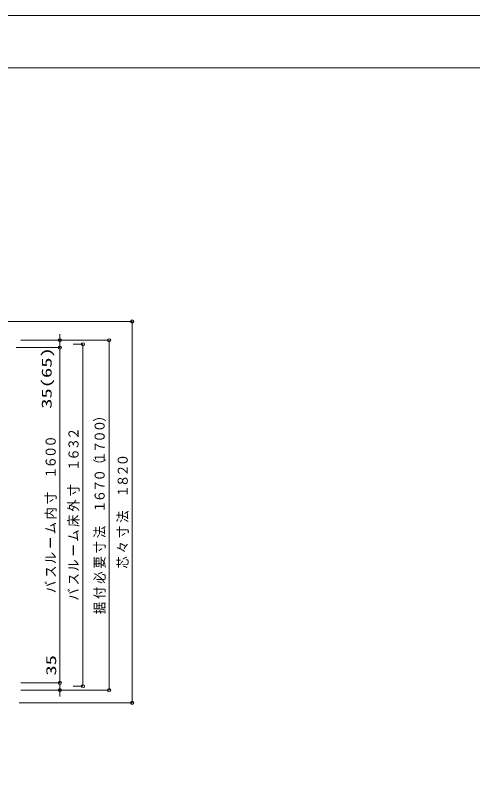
# Model space of a CAD drawing. Units: millimetres on the paper. Extents: x -305 to 305, y -152 to 152.
# Drawn here: x -78.6 to 8.6, y 0 to 148.5 of the extents above; entities that cross this region are included whole.
import ezdxf
from ezdxf.enums import TextEntityAlignment as Align

# ---------------------------------------------------------------- set-up
doc = ezdxf.new("R2010")
doc.units = ezdxf.units.MM
doc.linetypes.add('LONG_CHAIN', pattern=[21, 18, -1, 1, -1])
for name, color, linetype, lineweight in [('0-0_0', 7, 'Continuous', 9), ('0-1_VIEW0001', 7, 'Continuous', 9), ('0-3_図面枠', 3, 'Continuous', 9), ('0-4_DEFPOINTS', 7, 'Continuous', 9)]:
    doc.layers.add(name, color=color, linetype=linetype, lineweight=lineweight)
doc.styles.add('ＭＳ ゴシック', font='')
doc.styles.get('ＭＳ ゴシック').set_extended_font_data('MS Gothic')

# ---------------------------------------------------------------- blocks, each defined once
blk = doc.blocks.new('_ORIGIN')
at = {"layer": '0-0_0'}
blk.add_line((0, 0), (-1, 0), dxfattribs=at)
blk.add_circle((0, 0), 0.5, dxfattribs=at)

msp = doc.modelspace()

# ---------------------------------------------------------------- linework, layer by layer
at = {"layer": '0-1_VIEW0001', "linetype": 'LONG_CHAIN'}
msp.add_line((-77.676, 90.105), (-175.618, 90.105), dxfattribs=at)
at = {"layer": '0-1_VIEW0001'}
for p, q in [((-77.892, 90.105), (-56.332, 90.105)), ((-56.332, 17.905), (-56.332, 89.505)), ((-70.131, 87.105), (-70.131, 87.705)), ((-77.592, 86.505), (-60.732, 86.505)), ((-63.272, 86.505), (-70.131, 86.505)), ((-70.131, 85.105), (-70.131, 86.505)), ((-78.492, 85.105), (-70.132, 85.105)), ((-70.131, 85.105), (-70.131, 73.286)), ((-67.592, 85.745), (-65.732, 85.745)), ((-65.732, 21.065), (-65.732, 85.145)), ((-60.732, 20.305), (-60.732, 85.905)), ((-70.132, 21.705), (-70.132, 84.505)), ((-70.131, 84.505), (-70.131, 83.905)), ((-70.13, 21.105), (-70.13, 26.543)), ((-70.13, 21.705), (-70.13, 22.305)), ((-77.592, 21.105), (-70.132, 21.105)), ((-70.13, 19.705), (-70.13, 21.105)), ((-77.592, 19.705), (-60.732, 19.705)), ((-63.272, 19.705), (-70.131, 19.705)), ((-67.592, 20.465), (-65.732, 20.465)), ((-70.13, 19.105), (-70.13, 18.505)), ((-77.892, 17.305), (-56.332, 17.305))]:
    msp.add_line(p, q, dxfattribs=at)
at = {"layer": '0-3_図面枠'}
msp.add_lwpolyline([(-291.017, -138.498), (108.983, -138.498), (108.983, 138.502), (-291.017, 138.502)], close=True, dxfattribs=at)
at = {"layer": '0-4_DEFPOINTS'}
msp.add_line((118.983, 148.502), (-301.017, 148.502), dxfattribs=at)

# ---------------------------------------------------------------- block references
at = {"layer": '0-1_VIEW0001', "xscale": 0.6, "yscale": 0.6}
for p, rotation in [((-56.332, 90.105), 90), ((-70.131, 86.505), 270), ((-60.732, 86.505), 90), ((-70.132, 85.105), 90), ((-70.131, 85.105), 90), ((-65.732, 85.745), 90), ((-70.132, 21.105), 270), ((-70.13, 21.105), 270), ((-65.732, 20.465), 270), ((-70.13, 19.705), 90), ((-60.732, 19.705), 270), ((-56.332, 17.305), 270)]:
    msp.add_blockref('_ORIGIN', p, dxfattribs=dict(at, rotation=rotation))

# ---------------------------------------------------------------- texts
at = {"layer": '0-1_VIEW0001', "style": 'ＭＳ ゴシック'}
for s, width, p in [('35(65)', 1.5, (-71.118, 73.427)), ('）', 0.9, (-60.998, 70.947)), ('０', 0.9, (-60.998, 68.959)), ('２', 0.9, (-65.987, 67.499)), ('０', 0.9, (-60.998, 66.971)), ('０', 0.9, (-70.347, 66.022)), ('３', 0.9, (-65.987, 65.511)), ('０', 0.9, (-70.347, 64.034)), ('７', 0.9, (-60.998, 64.983)), ('６', 0.9, (-65.987, 63.523)), ('１', 0.9, (-60.998, 62.995)), ('０', 0.9, (-56.598, 62.465)), ('６', 0.9, (-70.347, 62.046)), ('１', 0.9, (-65.987, 61.535)), ('（', 0.9, (-60.998, 61.541)), ('１', 0.9, (-70.347, 60.058)), ('０', 0.9, (-60.998, 59.553)), ('２', 0.9, (-56.598, 60.477)), ('８', 0.9, (-56.598, 58.489)), ('寸', 0.9, (-65.987, 56.695)), ('７', 0.9, (-60.998, 57.565)), ('１', 0.9, (-56.598, 56.501)), ('寸', 0.9, (-70.347, 55.218)), ('６', 0.9, (-60.998, 55.577)), ('外', 0.9, (-65.987, 53.787)), ('１', 0.9, (-60.998, 53.589)), ('内', 0.9, (-70.347, 52.31)), ('法', 0.9, (-56.598, 51.661)), ('床', 0.9, (-65.987, 50.879)), ('ム', 0.9, (-70.347, 49.47)), ('法', 0.9, (-60.998, 48.749)), ('寸', 0.9, (-56.598, 48.753)), ('ム', 0.9, (-65.987, 48.039)), ('ー', 0.9, (-70.347, 46.676)), ('寸', 0.9, (-60.998, 45.841)), ('々', 0.9, (-56.598, 45.845)), ('ー', 0.9, (-65.987, 45.245)), ('ル', 0.9, (-70.347, 43.768)), ('ル', 0.9, (-65.987, 42.337)), ('要', 0.9, (-60.998, 42.933)), ('芯', 0.9, (-56.598, 42.937)), ('ス', 0.9, (-70.347, 41.144)), ('ス', 0.9, (-65.987, 39.713)), ('必', 0.9, (-60.998, 40.025)), ('バ', 0.9, (-70.347, 38.236)), ('バ', 0.9, (-65.987, 36.805)), ('付', 0.9, (-60.998, 37.117)), ('据', 0.9, (-60.998, 34.209)), ('35', 1.5, (-70.269, 22.496))]:
    msp.add_text(s, height=1.921, rotation=90, dxfattribs=dict(at, width=width)).set_placement(p, align=Align.BOTTOM_LEFT)

doc.saveas('drawing.dxf')
